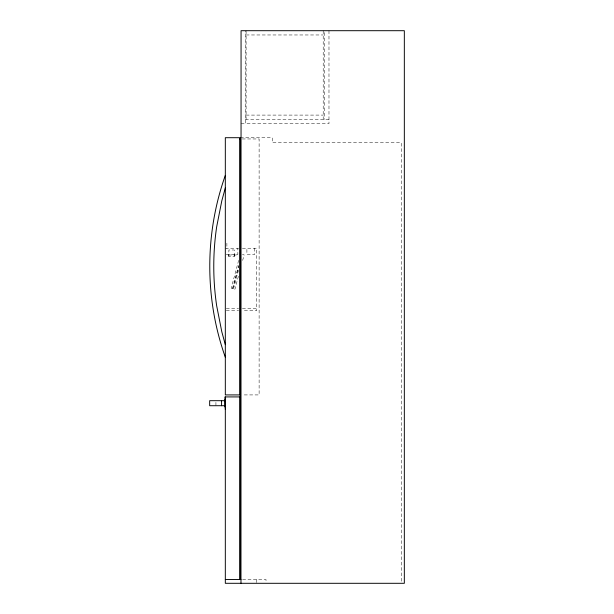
<?xml version="1.0" encoding="UTF-8"?>
<svg xmlns="http://www.w3.org/2000/svg" width="614" height="614" viewBox="0 0 614 614"><rect width="100%" height="100%" fill="white"/><g stroke="black" fill="none" stroke-linecap="round" stroke-linejoin="round"><path stroke-width="0.46" stroke-dasharray="3.07 2.3" d="M238.654 260.367L231.202 288.166L234.955 289.171L238.677 275.272M232.499 288.511L238.7 265.348M232.798 288.588L238.762 266.353M233.52 288.78L238.731 269.323M242.645 260.443L244.142 254.887L242.407 254.426M246.091 34.967L323.202 34.967M246.091 115.094L323.202 115.094M245.331 119.369L328.981 119.369M241.064 123.26L245.331 123.26M240.358 137.705L272.301 137.705L272.301 142.724L401.318 142.724L401.318 581.381M242.231 138.956L259.116 138.956L259.116 394.917L242.231 394.917M225.323 248.225L238.608 248.225M242.407 248.225L256.637 248.225L256.637 310.768L242.407 310.768M226.221 254.503L237.848 254.503L237.848 248.225M226.274 308.259L238.608 308.259M242.407 308.259L256.637 308.259M226.274 310.768L238.608 310.768M242.607 579.532L266.016 579.532L266.016 581.42M328.981 30.7L328.981 123.637L245.331 123.637L245.331 31.076M324.706 32.603L324.706 119.369M323.202 30.7L323.202 119.369M256.637 579.532L256.637 583.3M254.726 248.225L254.726 254.503L246.897 254.503L246.897 248.225M246.091 30.7L246.091 119.369M236.283 254.503L236.283 255.002L226.888 255.002L226.888 254.503M234.717 255.002L234.717 256.261L228.454 256.261L228.454 255.002M234.302 256.261L234.302 249.982L228.876 249.982L228.876 256.261M226.888 243.198L226.888 248.724M215.928 402.362L215.928 405.716"/><path stroke-width="0.92" d="M225.323 187.938L221.807 200.816L216.665 226.85A270.214 270.214 0 0 0 216.665 305.764L221.807 331.798L225.323 344.677M225.323 175.381C204.6 233.696 204.6 298.926 225.323 357.233M239.729 138.956L240.358 138.956M240.358 394.917L225.323 394.917L225.323 137.705L239.729 137.705L239.729 394.917M240.358 396.92L225.008 396.92L225.323 409.484M225.008 399.438L225.008 406.967M224.701 400.689L209.666 400.689L209.666 405.716L224.701 405.716M225.323 579.532L240.98 579.532M240.98 583.3L241.064 30.7L404.334 30.7L404.334 583.3L225.323 583.3L225.323 396.92M240.358 137.705L240.358 579.532M239.729 396.92L239.729 579.532M221.57 400.689L221.57 405.716"/></g></svg>
